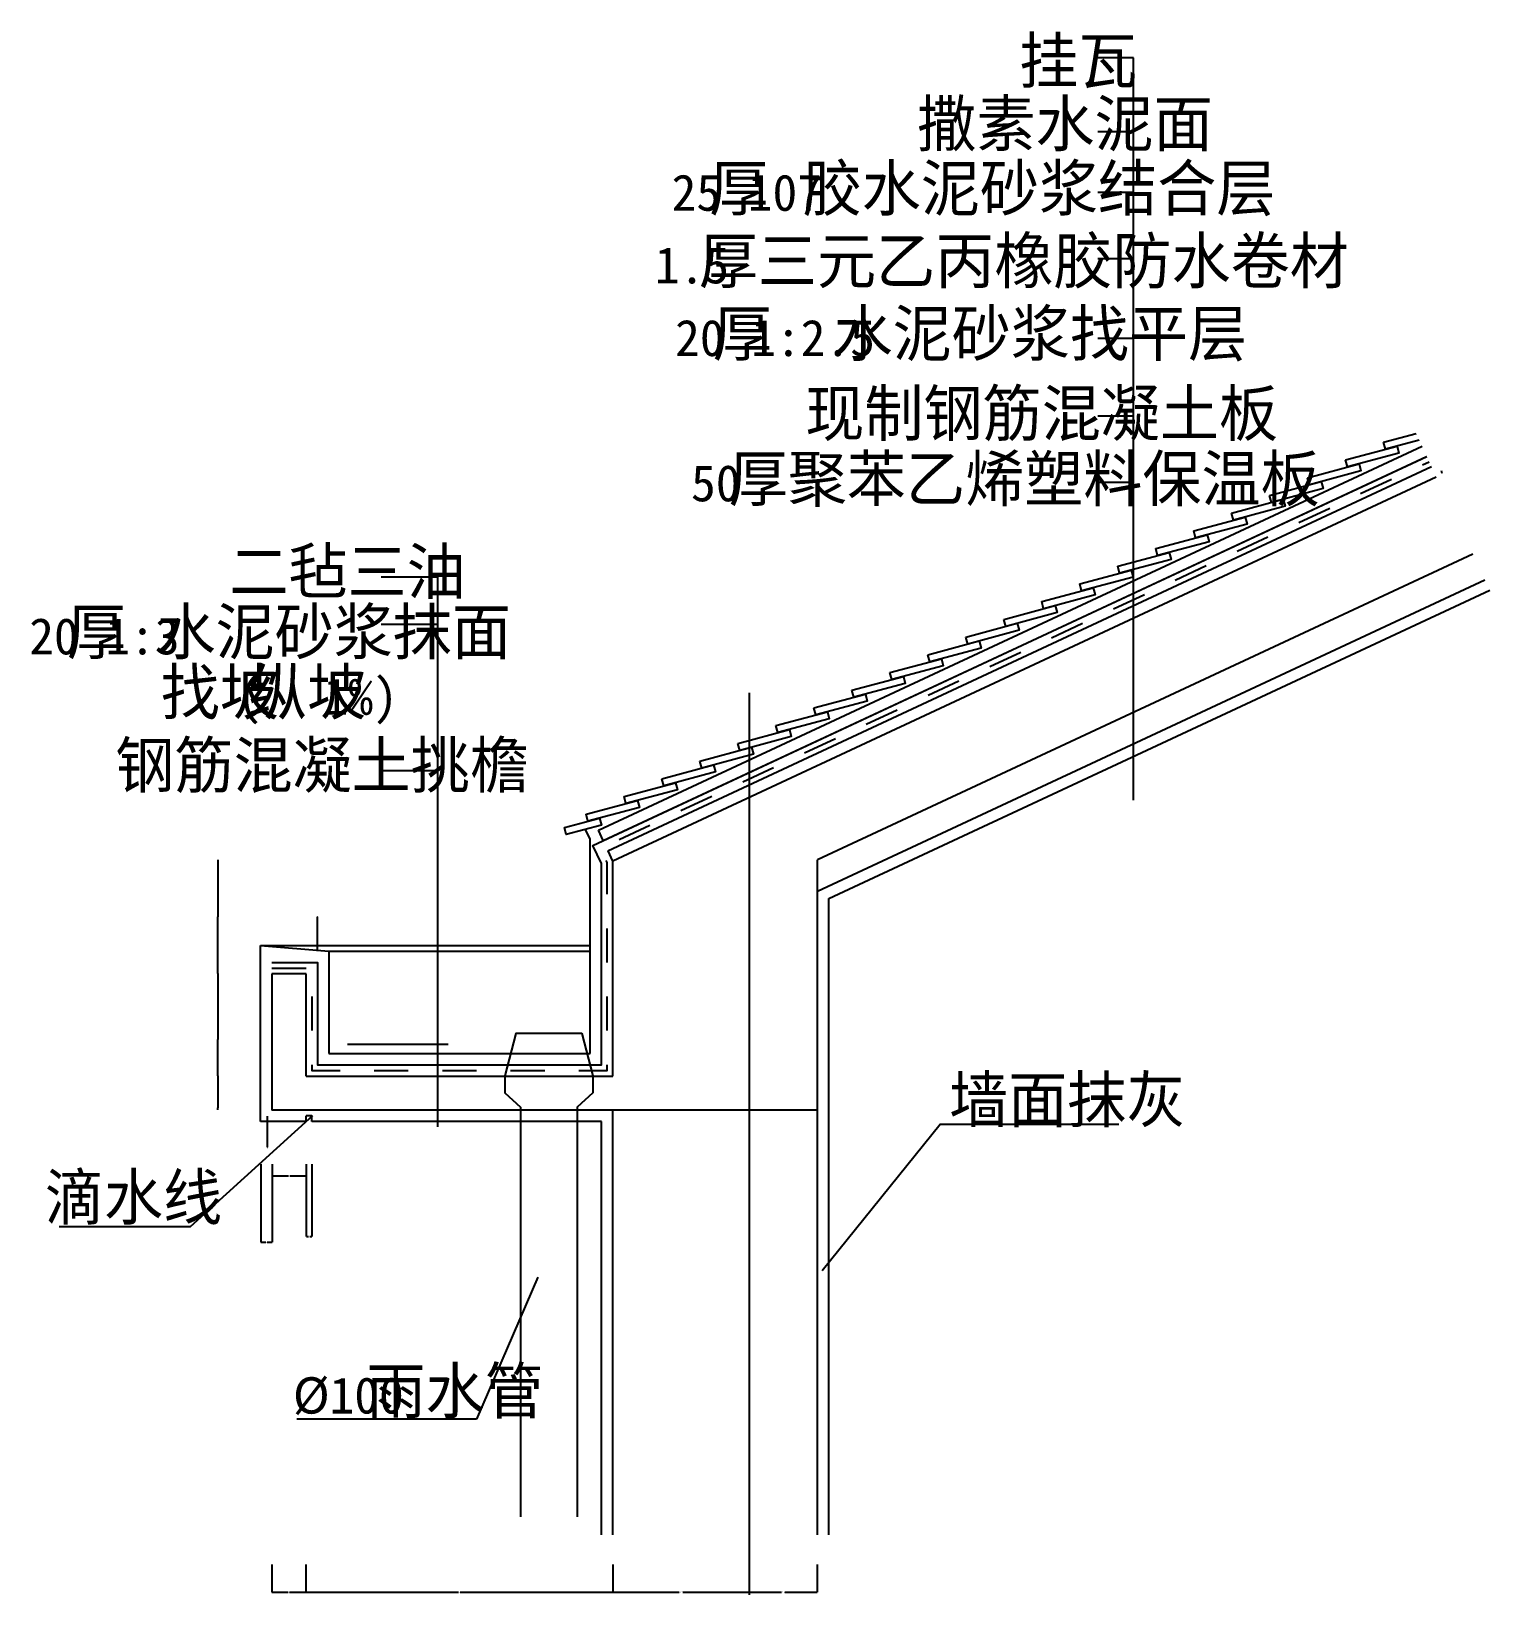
# Model space of a CAD drawing. Header units: metres. Extents: x 422 to 2989, y 3990 to 6742.
import ezdxf

# ---------------------------------------------------------------- set-up
doc = ezdxf.new("R2010")
doc.units = ezdxf.units.M
for name, color, linetype in [('DOTE', 1, 'Continuous'), ('PUB_DIM', 3, 'Continuous'), ('PUB_HATCH', 7, 'Continuous'), ('PUB_TEXT', 7, 'Continuous'), ('S_SURFACE', 6, 'Continuous'), ('SURFACE', 6, 'Continuous'), ('WALL', 255, 'Continuous')]:
    doc.layers.add(name, color=color, linetype=linetype)
doc.dimstyles.get("Standard").update_dxf_attribs({"dimtxt": 2.5, "dimasz": 2.5, "dimexe": 1.25, "dimexo": 0.625, "dimtad": 1, "dimcen": 2.5, "dimazin": 3, "dimtfac": 1, "dimtmove": 0, "dimatfit": 3})

# ---------------------------------------------------------------- blocks, each defined once
blk = doc.blocks.new('*D1')
for p, q in [((845.28, 4043.84), (845.28, 3995.11)), ((905.28, 4043.84), (905.28, 3995.11)), ((845.53, 3995.11), (874.28, 3995.11)), ((876.28, 3995.11), (905.03, 3995.11))]:
    blk.add_line(p, q)
at = {"layer": 'Defpoints'}
for p in [(845.28, 4043.84), (905.28, 4043.84), (845.28, 3995.11)]:
    blk.add_point(p, dxfattribs=at)
at = {"layer": 'PUB_DIM', "insert": (875.28, 3995.11), "char_height": 1, "attachment_point": 5}
blk.add_mtext('60', dxfattribs=at)
blk = doc.blocks.new('*D2')
for p, q in [((825.97, 4748.22), (825.97, 4610.68)), ((845.97, 4748.22), (845.97, 4610.68)), ((826.22, 4610.68), (834.97, 4610.68)), ((836.97, 4610.68), (845.72, 4610.68))]:
    blk.add_line(p, q)
at = {"layer": 'Defpoints'}
for p in [(825.97, 4748.22), (845.97, 4748.22), (825.97, 4610.68)]:
    blk.add_point(p, dxfattribs=at)
at = {"layer": 'PUB_DIM', "insert": (835.97, 4610.68), "char_height": 1, "attachment_point": 5}
blk.add_mtext('20', dxfattribs=at)
blk = doc.blocks.new('*D3')
for p, q in [((845.97, 4748.22), (845.97, 4727.38)), ((905.97, 4748.22), (905.97, 4727.38)), ((846.22, 4727.38), (874.97, 4727.38)), ((876.97, 4727.38), (905.72, 4727.38))]:
    blk.add_line(p, q)
at = {"layer": 'Defpoints'}
for p in [(845.97, 4748.22), (905.97, 4748.22), (845.97, 4727.38)]:
    blk.add_point(p, dxfattribs=at)
at = {"layer": 'PUB_DIM', "insert": (875.97, 4727.38), "char_height": 1, "attachment_point": 5}
blk.add_mtext('60', dxfattribs=at)
blk = doc.blocks.new('*D4')
for p, q in [((750.25, 5083.59), (750.25, 4967.76)), ((750, 4967.76), (749.75, 4967.76)), ((750.25, 4903.59), (750.25, 4967.76)), ((750.25, 4967.76), (750.25, 4967.76)), ((750.5, 4967.76), (750.75, 4967.76))]:
    blk.add_line(p, q)
at = {"layer": 'Defpoints'}
for p in [(750.25, 5083.59), (750.25, 4967.76), (750.25, 4903.59)]:
    blk.add_point(p, dxfattribs=at)
at = {"layer": 'PUB_DIM', "insert": (750.25, 4968.885), "char_height": 1, "attachment_point": 5}
blk.add_mtext('0', dxfattribs=at)
blk = doc.blocks.new('*D5')
for p, q in [((750.25, 4903.59), (750.25, 4847.18)), ((750, 4847.18), (749.75, 4847.18)), ((750.25, 4843.59), (750.25, 4847.18)), ((750.25, 4847.18), (750.25, 4847.18)), ((750.5, 4847.18), (750.75, 4847.18))]:
    blk.add_line(p, q)
at = {"layer": 'Defpoints'}
for p in [(750.25, 4903.59), (750.25, 4847.18), (750.25, 4843.59)]:
    blk.add_point(p, dxfattribs=at)
at = {"layer": 'PUB_DIM', "insert": (750.25, 4848.305), "char_height": 1, "attachment_point": 5}
blk.add_mtext('0', dxfattribs=at)
blk = doc.blocks.new('*D6')
for p, q in [((837.01, 4832.7), (837.01, 4777.94)), ((837.01, 4822.7), (837.01, 4777.94)), ((836.76, 4777.94), (836.51, 4777.94)), ((837.01, 4777.94), (837.01, 4777.94)), ((837.26, 4777.94), (837.51, 4777.94))]:
    blk.add_line(p, q)
at = {"layer": 'Defpoints'}
for p in [(837.01, 4832.7), (837.01, 4822.7), (837.01, 4777.94)]:
    blk.add_point(p, dxfattribs=at)
at = {"layer": 'PUB_DIM', "insert": (837.01, 4779.065), "char_height": 1, "attachment_point": 5}
blk.add_mtext('0', dxfattribs=at)
blk = doc.blocks.new('*D7')
for p, q in [((750.25, 5283.59), (750.25, 5183.59)), ((750, 5183.59), (749.75, 5183.59)), ((750.25, 5083.59), (750.25, 5183.59)), ((750.25, 5183.59), (750.25, 5183.59)), ((750.5, 5183.59), (750.75, 5183.59))]:
    blk.add_line(p, q)
at = {"layer": 'Defpoints'}
for p in [(750.25, 5283.59), (750.25, 5183.59), (750.25, 5083.59)]:
    blk.add_point(p, dxfattribs=at)
at = {"layer": 'PUB_DIM', "insert": (750.25, 5184.715), "char_height": 1, "attachment_point": 5}
blk.add_mtext('0', dxfattribs=at)
blk = doc.blocks.new('*D8')
for p, q in [((905.97, 4748.22), (905.97, 4620.99)), ((915.97, 4748.22), (915.97, 4620.99)), ((906.22, 4620.99), (909.97, 4620.99)), ((911.97, 4620.99), (915.72, 4620.99))]:
    blk.add_line(p, q)
at = {"layer": 'Defpoints'}
for p in [(905.97, 4748.22), (915.97, 4748.22), (905.97, 4620.99)]:
    blk.add_point(p, dxfattribs=at)
at = {"layer": 'PUB_DIM', "insert": (910.97, 4620.99), "char_height": 1, "attachment_point": 5}
blk.add_mtext('10', dxfattribs=at)
blk = doc.blocks.new('*D9')
for p, q in [((1685.54, 4043.84), (1685.54, 3995.11)), ((1805.28, 4043.84), (1805.28, 3995.11)), ((1685.79, 3995.11), (1742.41, 3995.11)), ((1748.41, 3995.11), (1805.03, 3995.11))]:
    blk.add_line(p, q)
at = {"layer": 'Defpoints'}
for p in [(1685.54, 4043.84), (1805.28, 4043.84), (1685.54, 3995.11)]:
    blk.add_point(p, dxfattribs=at)
at = {"layer": 'PUB_DIM', "insert": (1745.41, 3995.11), "char_height": 1, "attachment_point": 5}
blk.add_mtext('119,74', dxfattribs=at)
blk = doc.blocks.new('*D10')
for p, q in [((905.28, 4043.84), (905.28, 3995.11)), ((1445.28, 4043.84), (1445.28, 3995.11)), ((905.53, 3995.11), (1173.78, 3995.11)), ((1176.78, 3995.11), (1445.03, 3995.11))]:
    blk.add_line(p, q)
at = {"layer": 'Defpoints'}
for p in [(905.28, 4043.84), (1445.28, 4043.84), (905.28, 3995.11)]:
    blk.add_point(p, dxfattribs=at)
at = {"layer": 'PUB_DIM', "insert": (1175.28, 3995.11), "char_height": 1, "attachment_point": 5}
blk.add_mtext('540', dxfattribs=at)
blk = doc.blocks.new('*D11')
for p, q in [((1445.28, 4043.84), (1445.28, 3995.11)), ((1685.54, 4043.84), (1685.54, 3995.11)), ((1445.53, 3995.11), (1562.41, 3995.11)), ((1568.41, 3995.11), (1685.29, 3995.11))]:
    blk.add_line(p, q)
at = {"layer": 'Defpoints'}
for p in [(1445.28, 4043.84), (1685.54, 4043.84), (1445.28, 3995.11)]:
    blk.add_point(p, dxfattribs=at)
at = {"layer": 'PUB_DIM', "insert": (1565.41, 3995.11), "char_height": 1, "attachment_point": 5}
blk.add_mtext('240,26', dxfattribs=at)
blk = doc.blocks.new('*D12')
for p, q in [((925.29, 5183.24), (925.04, 5183.24)), ((925.54, 5133.27), (925.54, 5183.24)), ((925.54, 5123.27), (925.54, 5183.24)), ((925.54, 5183.24), (925.54, 5183.24)), ((925.79, 5183.24), (926.04, 5183.24))]:
    blk.add_line(p, q)
at = {"layer": 'Defpoints'}
for p in [(925.54, 5183.24), (925.54, 5133.27), (925.54, 5123.27)]:
    blk.add_point(p, dxfattribs=at)
at = {"layer": 'PUB_DIM', "insert": (925.54, 5184.365), "char_height": 1, "attachment_point": 5}
blk.add_mtext('0', dxfattribs=at)

msp = doc.modelspace()

# ---------------------------------------------------------------- linework, layer by layer
at = {"layer": 'DOTE'}
msp.add_line((1685.54, 5577.63), (1685.54, 3990.5), dxfattribs=at)
at = {"layer": 'PUB_DIM'}
for p, q in [((2361.73, 6694.99), (2299.34, 6694.99)), ((2361.73, 5388.81), (2361.73, 6694.99)), ((2361.73, 6564.91), (2299.34, 6564.91)), ((2361.73, 6458.18), (2299.34, 6458.18)), ((2361.73, 6341.45), (2299.34, 6341.45)), ((2361.73, 6201.37), (2299.34, 6201.37)), ((2361.73, 6064.62), (2299.34, 6064.62)), ((2361.73, 5947.89), (2299.34, 5947.89)), ((1137.68, 5781.43), (1037.51, 5781.43)), ((1137.68, 4813.65), (1137.68, 5781.43)), ((1137.68, 5698.13), (1037.51, 5698.13)), ((1137.68, 5440.64), (1037.51, 5440.64)), ((1313.26, 4549.3), (1205.49, 4299.53)), ((1205.49, 4299.53), (889.61, 4299.53))]:
    msp.add_line(p, q, dxfattribs=at)
for points in [[(1155.55, 4959.03), (978.51, 4959.03)], [(917.01, 4833.13), (701.57, 4637.86), (471.07, 4637.86)], [(1814.09, 4561.1), (2021.69, 4818.86), (2336.24, 4818.86)]]:
    msp.add_lwpolyline(points, dxfattribs=at)
at = {"layer": 'PUB_HATCH'}
for p, q in [((1420.18, 5335.83), (2869.88, 6011.84)), ((1428.63, 5317.7), (2878.33, 5993.71)), ((1428.63, 5317.7), (1420.18, 5335.83)), ((1445.54, 5281.45), (1437.08, 5299.58)), ((905.54, 4903.13), (905.54, 5083.13))]:
    msp.add_line(p, q, dxfattribs=at)
at = {"layer": 'S_SURFACE'}
for p, q in [((1805.54, 5228.65), (2980.36, 5776.48)), ((1825.54, 5215.91), (2988.82, 5758.35)), ((1405.54, 5319.91), (1397.42, 5337.32)), ((1405.54, 4943.13), (1405.54, 5319.91)), ((1825.54, 4096.19), (1825.54, 5215.91)), ((825.54, 5133.13), (945.54, 5123.13)), ((825.54, 5133.13), (1405.54, 5133.13)), ((825.54, 4823.13), (825.54, 5133.13)), ((945.54, 5123.13), (1405.54, 5123.13)), ((945.54, 5123.13), (945.54, 4943.13)), ((945.54, 4943.13), (1405.54, 4943.13)), ((905.54, 4823.13), (825.54, 4823.13)), ((905.54, 4823.13), (905.54, 4833.13)), ((915.54, 4833.13), (905.54, 4833.13)), ((915.54, 4823.13), (915.54, 4833.13)), ((1425.54, 4823.13), (915.54, 4823.13)), ((1425.54, 4096.19), (1425.54, 4823.13))]:
    msp.add_line(p, q, dxfattribs=at)
for points in [[(1390.69, 4977.88), (1274.99, 4977.88), (1255.37, 4903.37), (1255.37, 4873.95), (1282.84, 4848.46), (1282.84, 4127.49)], [(1390.69, 4977.88), (1390.69, 4977.88), (1410.31, 4903.37), (1410.31, 4873.95), (1382.84, 4848.46), (1382.84, 4127.49)]]:
    msp.add_lwpolyline(points, dxfattribs=at)
at = {"layer": 'SURFACE'}
for points in [[(845.54, 5103.13), (925.54, 5103.13), (925.54, 4923.13), (1425.54, 4923.13), (1425.54, 5277.02), (1410.51, 5309.25), (2877.74, 5993.43)], [(2870.36, 5978.96), (2881.96, 5984.37)], [(2761.6, 5928.24), (2815.98, 5953.6)], [(2652.85, 5877.53), (2707.22, 5902.89)], [(2544.09, 5826.82), (2598.47, 5852.17)], [(2435.33, 5776.1), (2489.71, 5801.46)], [(2326.57, 5725.39), (2380.95, 5750.75)], [(2217.82, 5674.67), (2272.2, 5700.03)], [(2109.06, 5623.96), (2163.44, 5649.32)], [(2000.3, 5573.25), (2054.68, 5598.6)], [(1891.55, 5522.53), (1945.93, 5547.89)], [(1782.79, 5471.82), (1837.17, 5497.17)], [(1674.03, 5421.1), (1728.41, 5446.46)], [(1565.28, 5370.39), (1619.65, 5395.75)], [(1456.52, 5319.67), (1510.9, 5345.03)], [(1435.54, 5223.13), (1435.54, 5279.23), (1433.89, 5282.76)], [(1435.54, 5103.13), (1435.54, 5163.13)], [(845.54, 5093.13), (905.54, 5093.13)], [(915.54, 5043.13), (915.54, 4983.13)], [(1435.54, 4983.13), (1435.54, 5043.13)], [(915.54, 4923.13), (915.54, 4913.13), (965.54, 4913.13)], [(1025.54, 4913.13), (1085.54, 4913.13)], [(1145.54, 4913.13), (1205.54, 4913.13)], [(1265.54, 4913.13), (1325.54, 4913.13)], [(1385.54, 4913.13), (1435.54, 4913.13), (1435.54, 4923.13)]]:
    msp.add_lwpolyline(points, dxfattribs=at)
at = {"layer": 'WALL'}
for p, q in [((2886.19, 5975.31), (1436.49, 5299.3)), ((2894.64, 5957.18), (1445.54, 5281.45)), ((2903.43, 5968.71), (2904.64, 5964.46)), ((2959.23, 5821.79), (1805.54, 5283.82)), ((1805.54, 4096.19), (1805.54, 5283.82)), ((1445.54, 4903.13), (1445.54, 5281.48)), ((905.54, 5083.13), (845.54, 5083.13)), ((845.54, 5083.13), (845.54, 4843.13)), ((905.54, 4903.13), (1445.54, 4903.13)), ((1805.54, 4843.13), (845.54, 4843.13)), ((1445.54, 4096.19), (1445.54, 4843.13))]:
    msp.add_line(p, q, dxfattribs=at)
for points in [[(2801.97, 6018.61), (2859.1, 6033.92)], [(2801.97, 6018.61), (2859.1, 6033.92)], [(2864.68, 6022.16), (2805.28, 6006.24), (2801.97, 6018.61)], [(2864.68, 6022.16), (2805.28, 6006.24), (2801.97, 6018.61)]]:
    msp.add_lwpolyline(points, dxfattribs=at)
for points in [[(2735.13, 5987.44), (2825.78, 6011.73), (2829.09, 5999.36), (2738.44, 5975.07)], [(2735.13, 5987.44), (2825.78, 6011.73), (2829.09, 5999.36), (2738.44, 5975.07)], [(2668.29, 5956.28), (2758.94, 5980.57), (2762.25, 5968.2), (2671.6, 5943.91)], [(2668.29, 5956.28), (2758.94, 5980.57), (2762.25, 5968.2), (2671.6, 5943.91)], [(2601.44, 5925.11), (2692.1, 5949.4), (2695.41, 5937.03), (2604.76, 5912.74)], [(2601.44, 5925.11), (2692.1, 5949.4), (2695.41, 5937.03), (2604.76, 5912.74)], [(2534.6, 5893.94), (2625.26, 5918.23), (2628.57, 5905.86), (2537.92, 5881.57)], [(2534.6, 5893.94), (2625.26, 5918.23), (2628.57, 5905.86), (2537.92, 5881.57)], [(2467.76, 5862.77), (2558.42, 5887.06), (2561.73, 5874.69), (2471.08, 5850.4)], [(2467.76, 5862.77), (2558.42, 5887.06), (2561.73, 5874.69), (2471.08, 5850.4)], [(2400.92, 5831.6), (2491.58, 5855.89), (2494.89, 5843.52), (2404.24, 5819.23)], [(2400.92, 5831.6), (2491.58, 5855.89), (2494.89, 5843.52), (2404.24, 5819.23)], [(2334.08, 5800.43), (2424.74, 5824.73), (2428.05, 5812.36), (2337.4, 5788.06)], [(2334.08, 5800.43), (2424.74, 5824.73), (2428.05, 5812.36), (2337.4, 5788.06)], [(2334.08, 5800.43), (2424.74, 5824.73), (2428.05, 5812.36), (2337.4, 5788.06)], [(2334.08, 5800.43), (2424.74, 5824.73), (2428.05, 5812.36), (2337.4, 5788.06)], [(2267.24, 5769.27), (2357.9, 5793.56), (2361.21, 5781.19), (2270.56, 5756.9)], [(2267.24, 5769.27), (2357.9, 5793.56), (2361.21, 5781.19), (2270.56, 5756.9)], [(2200.4, 5738.1), (2291.06, 5762.39), (2294.37, 5750.02), (2203.72, 5725.73)], [(2200.4, 5738.1), (2291.06, 5762.39), (2294.37, 5750.02), (2203.72, 5725.73)], [(2133.56, 5706.93), (2224.22, 5731.22), (2227.53, 5718.85), (2136.88, 5694.56)], [(2133.56, 5706.93), (2224.22, 5731.22), (2227.53, 5718.85), (2136.88, 5694.56)], [(2066.72, 5675.76), (2157.38, 5700.05), (2160.69, 5687.68), (2070.04, 5663.39)], [(2066.72, 5675.76), (2157.38, 5700.05), (2160.69, 5687.68), (2070.04, 5663.39)], [(1999.88, 5644.59), (2090.53, 5668.88), (2093.85, 5656.51), (2003.19, 5632.22)], [(1999.88, 5644.59), (2090.53, 5668.88), (2093.85, 5656.51), (2003.19, 5632.22)], [(1933.04, 5613.43), (2023.69, 5637.72), (2027.01, 5625.35), (1936.35, 5601.05)], [(1933.04, 5613.43), (2023.69, 5637.72), (2027.01, 5625.35), (1936.35, 5601.05)], [(1866.2, 5582.26), (1956.85, 5606.55), (1960.17, 5594.18), (1869.51, 5569.89)], [(1866.2, 5582.26), (1956.85, 5606.55), (1960.17, 5594.18), (1869.51, 5569.89)], [(1799.36, 5551.09), (1890.01, 5575.38), (1893.33, 5563.01), (1802.67, 5538.72)], [(1799.36, 5551.09), (1890.01, 5575.38), (1893.33, 5563.01), (1802.67, 5538.72)], [(1799.36, 5551.09), (1890.01, 5575.38), (1893.33, 5563.01), (1802.67, 5538.72)], [(1799.36, 5551.09), (1890.01, 5575.38), (1893.33, 5563.01), (1802.67, 5538.72)], [(1732.52, 5519.92), (1823.17, 5544.21), (1826.49, 5531.84), (1735.83, 5507.55)], [(1732.52, 5519.92), (1823.17, 5544.21), (1826.49, 5531.84), (1735.83, 5507.55)], [(1665.68, 5488.75), (1756.33, 5513.04), (1759.65, 5500.67), (1668.99, 5476.38)], [(1665.68, 5488.75), (1756.33, 5513.04), (1759.65, 5500.67), (1668.99, 5476.38)], [(1598.84, 5457.58), (1689.49, 5481.87), (1692.81, 5469.5), (1602.15, 5445.21)], [(1598.84, 5457.58), (1689.49, 5481.87), (1692.81, 5469.5), (1602.15, 5445.21)], [(1598.84, 5457.58), (1689.49, 5481.87), (1692.81, 5469.5), (1602.15, 5445.21)], [(1598.84, 5457.58), (1689.49, 5481.87), (1692.81, 5469.5), (1602.15, 5445.21)], [(1532, 5426.42), (1622.65, 5450.71), (1625.97, 5438.34), (1535.31, 5414.05)], [(1532, 5426.42), (1622.65, 5450.71), (1625.97, 5438.34), (1535.31, 5414.05)], [(1465.16, 5395.25), (1555.81, 5419.54), (1559.13, 5407.17), (1468.47, 5382.88)], [(1465.16, 5395.25), (1555.81, 5419.54), (1559.13, 5407.17), (1468.47, 5382.88)], [(1398.32, 5364.08), (1488.97, 5388.37), (1492.28, 5376), (1401.63, 5351.71)], [(1398.32, 5364.08), (1488.97, 5388.37), (1492.28, 5376), (1401.63, 5351.71)], [(1360.26, 5340.53), (1422.13, 5357.2), (1425.44, 5344.83), (1363.57, 5328.16)], [(1360.26, 5340.53), (1422.13, 5357.2), (1425.44, 5344.83), (1363.57, 5328.16)]]:
    msp.add_lwpolyline(points, close=True, dxfattribs=at)

# ---------------------------------------------------------------- texts
at = {"layer": 'PUB_TEXT'}
for s, height, p in [('挂瓦', 80, (2160.62, 6650.19)), ('撒素水泥面', 80, (1981.34, 6539.44)), ('厚', 80, (1615.32, 6425.92)), ('胶水泥砂浆结合层', 80, (1779.6, 6425.92)), ('25', 64, (1548.97, 6425.92)), ('107', 64, (1682.99, 6425.92)), ('厚三元乙丙橡胶防水卷材', 80, (1596.9, 6298.11)), ('1.5', 64, (1519.58, 6298.11)), ('厚', 80, (1621.43, 6170.29)), ('水泥砂浆找平层', 80, (1833.95, 6170.29)), ('20', 64, (1555.08, 6170.29)), ('1:2.5', 64, (1689.1, 6170.29)), ('现制钢筋混凝土板', 80, (1784.17, 6029.7)), ('厚聚苯乙烯塑料保温板', 80, (1649.48, 5914.66)), ('50', 64, (1583.13, 5914.66)), ('二毡三油', 80, (770.69, 5751.3)), ('厚', 80, (484.66, 5645.28)), ('水泥砂浆抹面', 80, (642.32, 5645.28)), ('20', 64, (418.31, 5645.28)), ('1:3', 64, (552.33, 5645.28)), ('找坡', 80, (649.9, 5539.26)), ('纵坡', 80, (803.38, 5539.26)), ('(', 64, (784.39, 5539.26)), ('1%)', 64, (936.56, 5539.26)), ('钢筋混凝土挑檐', 80, (569.87, 5410.51)), ('墙面抹灰', 80, (2037.42, 4822)), ('滴水线', 80, (445.92, 4650.33)), ('%%C100', 64, (882.43, 4309.32)), ('雨水管', 80, (1011.77, 4309.32))]:
    msp.add_text(s, height=height, dxfattribs=at).set_placement(p)

# ---------------------------------------------------------------- dimensions: what is measured, and where the dimension line sits
at = {"layer": 'PUB_DIM'}
for base, p1, p2, picture, middle in [((750.25, 5183.59), (750.25, 5283.59), (750.25, 5083.59), '*D7', (750.25, 5184.715)), ((925.54, 5183.24), (925.54, 5133.27), (925.54, 5123.27), '*D12', (925.54, 5184.365)), ((750.25, 4967.76), (750.25, 5083.59), (750.25, 4903.59), '*D4', (750.25, 4968.885)), ((750.25, 4847.18), (750.25, 4903.59), (750.25, 4843.59), '*D5', (750.25, 4848.305)), ((837.01, 4777.94), (837.01, 4832.7), (837.01, 4822.7), '*D6', (837.01, 4779.065)), ((825.97, 4610.68), (825.97, 4748.22), (845.97, 4748.22), '*D2', (835.97, 4610.68)), ((845.97, 4727.38), (845.97, 4748.22), (905.97, 4748.22), '*D3', (875.97, 4727.38)), ((905.97, 4620.99), (905.97, 4748.22), (915.97, 4748.22), '*D8', (910.97, 4620.99)), ((845.28, 3995.11), (845.28, 4043.84), (905.28, 4043.84), '*D1', (875.28, 3995.11)), ((905.28, 3995.11), (905.28, 4043.84), (1445.28, 4043.84), '*D10', (1175.28, 3995.11)), ((1445.28, 3995.11), (1445.28, 4043.84), (1685.54, 4043.84), '*D11', (1565.41, 3995.11)), ((1685.54, 3995.11), (1685.54, 4043.84), (1805.28, 4043.84), '*D9', (1745.41, 3995.11))]:
    dim = msp.add_linear_dim(base=base, p1=p1, p2=p2, dimstyle='Standard', dxfattribs=at)
    dim.commit()
    dim.dimension.update_dxf_attribs({"geometry": picture, "text_midpoint": middle})

doc.saveas('drawing.dxf')
